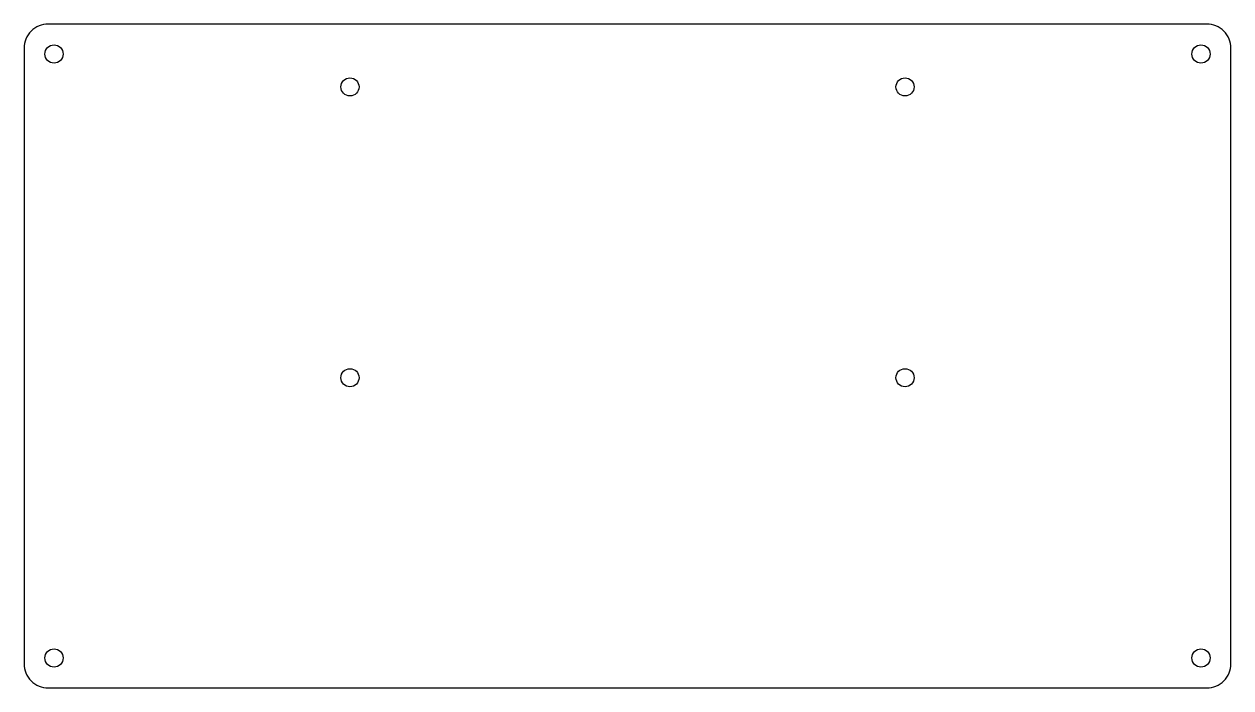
# Model space of a CAD drawing. Header units: millimetres. Extents: x 0 to 200, y 0 to 110.
import ezdxf

# ---------------------------------------------------------------- set-up
doc = ezdxf.new("R2010")
doc.units = ezdxf.units.MM
doc.layers.get('0').update_dxf_attribs({"linetype": 'CONTINUOUS'})

msp = doc.modelspace()

# ---------------------------------------------------------------- linework, layer by layer
msp.add_lwpolyline([(4, 0), (196, 0, 0.414214), (200, 4), (200, 106, 0.414214), (196, 110), (4, 110, 0.414214), (0, 106), (0, 4, 0.414214)], format="xyb", close=True)
for centre in [(4.95, 105.05), (195.05, 105.05), (54, 99.6), (146, 99.6), (54, 51.4), (146, 51.4), (4.95, 4.95), (195.05, 4.95)]:
    msp.add_circle(centre, 1.5)

doc.saveas('drawing.dxf')
